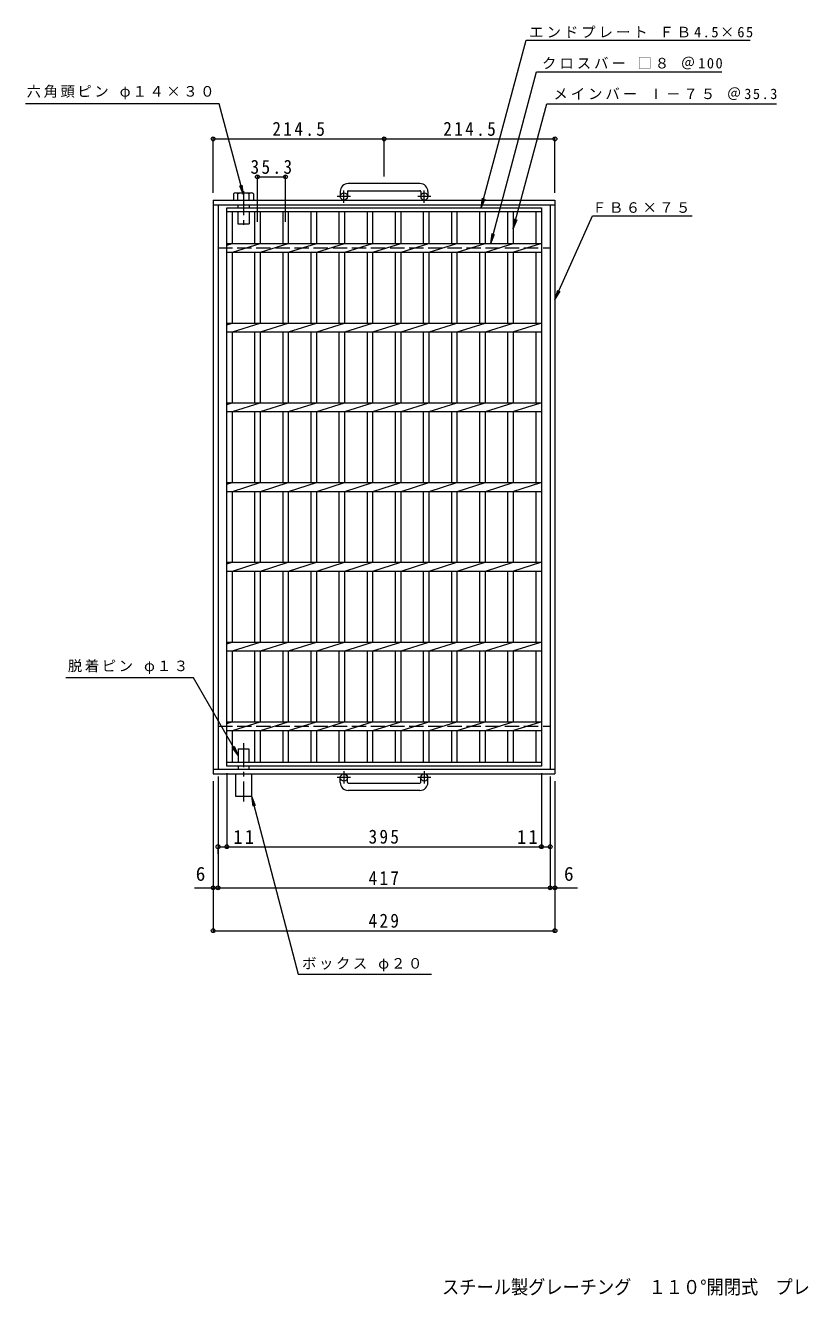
# Model space of a CAD drawing. Units: millimetres, scale not verified. Extents: x -1035 to 1060, y -823 to 800.
# Drawn here: x -1035 to -59, y -793 to 800 of the extents above; entities that cross this region are included whole.
import ezdxf
from ezdxf.enums import TextEntityAlignment as Align

# ---------------------------------------------------------------- set-up
doc = ezdxf.new("R2010")
doc.units = ezdxf.units.MM
doc.header["$LTSCALE"] = 6
doc.header["$PDMODE"] = 32
doc.header["$PDSIZE"] = 4.8
doc.linetypes.add('CHAIN1', pattern=[8, 5, -1, 1, -1])
doc.linetypes.add('DASHED3', pattern=[4, 3, -1])
for name, color, linetype, lineweight in [('A-1', 2, 'Continuous', 9), ('A-2', 3, 'Continuous', 9), ('A-4', 7, 'Continuous', 9), ('A-5', 7, 'Continuous', 9), ('A-9', 4, 'Continuous', 9)]:
    doc.layers.add(name, color=color, linetype=linetype, lineweight=lineweight)
doc.layers.add('F-5_F-5ﾚｲﾔ', color=2, linetype='Continuous')
doc.styles.add('ＭＳ ゴシック', font='')
doc.styles.get('ＭＳ ゴシック').set_extended_font_data('MS Gothic')

msp = doc.modelspace()

# ---------------------------------------------------------------- linework, layer by layer
at = {"layer": 'A-1'}
for p, q in [((-639.844, 591.716), (-639.844, 585.616)), ((-630.844, 591.716), (-630.844, 585.616)), ((-539.844, 601.716), (-629.844, 601.716)), ((-629.844, 592.716), (-539.844, 592.716)), ((-538.844, 591.716), (-538.844, 585.616)), ((-529.844, 591.716), (-529.844, 585.616)), ((-799.344, 581.116), (-370.344, 581.116)), ((-799.344, 581.116), (-799.344, -138.884)), ((-799.344, 575.115), (-370.344, 575.115)), ((-793.344, 575.115), (-793.344, -132.884)), ((-376.344, 575.115), (-376.344, -132.884)), ((-370.344, 581.116), (-370.344, -138.884)), ((-799.344, -132.884), (-370.344, -132.884)), ((-799.344, -138.884), (-370.344, -138.884)), ((-639.844, -149.485), (-639.844, -143.385)), ((-630.844, -149.485), (-630.844, -143.385)), ((-538.844, -149.485), (-538.844, -143.385)), ((-529.844, -149.485), (-529.844, -143.385)), ((-629.844, -150.485), (-539.844, -150.485)), ((-539.844, -159.485), (-629.844, -159.485))]:
    msp.add_line(p, q, dxfattribs=at)
at = {"layer": 'A-1', "linetype": 'CHAIN1'}
for p, q in [((-635.344, 577.508), (-635.344, 593.106)), ((-534.344, 577.508), (-534.344, 593.106)), ((-627.182, 585.616), (-643.589, 585.616)), ((-526.181, 585.616), (-542.588, 585.616)), ((-627.181, -143.385), (-643.588, -143.385)), ((-635.344, -135.278), (-635.344, -150.875)), ((-526.181, -143.385), (-542.588, -143.385)), ((-534.344, -135.278), (-534.344, -150.875))]:
    msp.add_line(p, q, dxfattribs=at)
at = {"layer": 'A-1', "linetype": 'DASHED3'}
for p, q in [((-793.344, 521.116), (-376.344, 521.116)), ((-793.344, -78.885), (-376.344, -78.885))]:
    msp.add_line(p, q, dxfattribs=at)
at = {"layer": 'A-1'}
for centre in [(-635.344, 585.616), (-534.344, 585.616), (-635.344, -143.385), (-534.344, -143.385)]:
    msp.add_circle(centre, 4.5, dxfattribs=at)
for centre, radius, start, end in [((-629.844, 591.716), 10, 90, 180), ((-629.844, 591.716), 1, 90, 180), ((-539.844, 591.716), 10, 0, 90), ((-539.844, 591.716), 1, 0, 90), ((-629.844, -149.485), 10, 180, 270), ((-629.844, -149.485), 1, 180, 270), ((-539.844, -149.485), 10, 270, 0), ((-539.844, -149.485), 1, 270, 0)]:
    msp.add_arc(centre, radius, start, end, dxfattribs=at)
at = {"layer": 'A-2'}
for p, q in [((-782.344, 571.116), (-387.344, 571.116)), ((-782.344, -128.884), (-782.344, 571.116)), ((-782.344, 566.616), (-387.344, 566.616)), ((-775.344, 526.616), (-775.344, 566.616)), ((-747.444, 566.616), (-747.444, 526.616)), ((-740.444, 566.616), (-740.444, 526.616)), ((-712.144, 566.616), (-712.144, 526.616)), ((-705.144, 566.616), (-705.144, 526.616)), ((-676.844, 566.616), (-676.844, 526.616)), ((-669.844, 566.616), (-669.844, 526.616)), ((-641.544, 566.616), (-641.544, 526.616)), ((-634.544, 566.616), (-634.544, 526.616)), ((-606.244, 566.616), (-606.244, 526.616)), ((-599.244, 566.616), (-599.244, 526.616)), ((-570.943, 566.616), (-570.943, 526.616)), ((-563.944, 566.616), (-563.944, 526.616)), ((-535.644, 566.616), (-535.644, 526.616)), ((-528.644, 566.616), (-528.644, 526.616)), ((-500.344, 566.616), (-500.344, 526.616)), ((-493.344, 566.616), (-493.344, 526.616)), ((-465.044, 566.616), (-465.044, 526.616)), ((-458.045, 566.616), (-458.045, 526.616)), ((-429.745, 566.616), (-429.745, 526.616)), ((-422.745, 566.616), (-422.745, 526.616)), ((-394.344, 566.616), (-394.344, 526.616)), ((-782.344, 524.535), (-775.744, 526.616)), ((-782.344, 526.616), (-387.344, 526.616)), ((-775.344, 515.616), (-740.444, 526.616)), ((-740.044, 515.616), (-705.144, 526.616)), ((-704.744, 515.616), (-669.844, 526.616)), ((-669.444, 515.616), (-634.544, 526.616)), ((-634.144, 515.616), (-599.244, 526.616)), ((-598.844, 515.616), (-563.944, 526.616)), ((-563.544, 515.616), (-528.644, 526.616)), ((-528.244, 515.616), (-493.344, 526.616)), ((-492.944, 515.616), (-458.044, 526.616)), ((-457.645, 515.616), (-422.745, 526.616)), ((-423.043, 515.616), (-388.143, 526.616)), ((-782.344, 515.616), (-387.344, 515.616)), ((-775.344, 426.615), (-775.344, 515.616)), ((-747.444, 515.616), (-747.444, 426.615)), ((-740.444, 515.616), (-740.444, 426.615)), ((-712.144, 515.616), (-712.144, 426.615)), ((-705.144, 515.616), (-705.144, 426.615)), ((-676.844, 515.616), (-676.844, 426.615)), ((-669.844, 515.616), (-669.844, 426.615)), ((-641.544, 515.616), (-641.544, 426.615)), ((-634.544, 515.616), (-634.544, 426.615)), ((-606.244, 515.616), (-606.244, 426.615)), ((-599.244, 515.616), (-599.244, 426.615)), ((-570.943, 515.616), (-570.943, 426.615)), ((-563.944, 515.616), (-563.944, 426.615)), ((-535.644, 515.616), (-535.644, 426.615)), ((-528.644, 515.616), (-528.644, 426.615)), ((-500.344, 515.616), (-500.344, 426.615)), ((-493.344, 515.616), (-493.344, 426.615)), ((-465.044, 515.616), (-465.044, 426.615)), ((-458.045, 515.616), (-458.045, 426.615)), ((-429.745, 515.616), (-429.745, 426.615)), ((-422.745, 515.616), (-422.745, 426.615)), ((-394.344, 515.616), (-394.344, 426.615)), ((-782.344, 424.535), (-775.744, 426.616)), ((-782.344, 426.616), (-387.344, 426.616)), ((-782.344, 415.616), (-387.344, 415.616)), ((-775.344, 415.616), (-740.444, 426.616)), ((-775.344, 326.615), (-775.344, 415.616)), ((-747.444, 415.616), (-747.444, 326.615)), ((-740.444, 415.616), (-740.444, 326.615)), ((-740.044, 415.616), (-705.144, 426.616)), ((-712.144, 415.616), (-712.144, 326.615)), ((-705.144, 415.616), (-705.144, 326.615)), ((-704.744, 415.616), (-669.844, 426.616)), ((-676.844, 415.616), (-676.844, 326.615)), ((-669.844, 415.616), (-669.844, 326.615)), ((-669.444, 415.616), (-634.544, 426.616)), ((-641.544, 415.616), (-641.544, 326.615)), ((-634.544, 415.616), (-634.544, 326.615)), ((-634.144, 415.616), (-599.244, 426.616)), ((-606.244, 415.616), (-606.244, 326.615)), ((-599.244, 415.616), (-599.244, 326.615)), ((-598.844, 415.616), (-563.944, 426.616)), ((-570.943, 415.616), (-570.943, 326.615)), ((-563.944, 415.616), (-563.944, 326.615)), ((-563.544, 415.616), (-528.644, 426.616)), ((-535.644, 415.616), (-535.644, 326.615)), ((-528.644, 415.616), (-528.644, 326.615)), ((-528.244, 415.616), (-493.344, 426.616)), ((-500.344, 415.616), (-500.344, 326.615)), ((-493.344, 415.616), (-493.344, 326.615)), ((-492.944, 415.616), (-458.044, 426.616)), ((-465.044, 415.616), (-465.044, 326.615)), ((-458.045, 415.616), (-458.045, 326.615)), ((-457.645, 415.616), (-422.745, 426.616)), ((-429.745, 415.616), (-429.745, 326.615)), ((-423.043, 415.616), (-388.143, 426.616)), ((-422.745, 415.616), (-422.745, 326.615)), ((-394.344, 415.616), (-394.344, 326.615)), ((-782.344, 324.535), (-775.744, 326.616)), ((-782.344, 326.616), (-387.344, 326.616)), ((-775.344, 315.616), (-740.444, 326.616)), ((-740.044, 315.616), (-705.144, 326.616)), ((-704.744, 315.616), (-669.844, 326.616)), ((-669.444, 315.616), (-634.544, 326.616)), ((-634.144, 315.616), (-599.244, 326.616)), ((-598.844, 315.616), (-563.944, 326.616)), ((-563.544, 315.616), (-528.644, 326.616)), ((-528.244, 315.616), (-493.344, 326.616)), ((-492.944, 315.616), (-458.044, 326.616)), ((-457.645, 315.616), (-422.745, 326.616)), ((-423.043, 315.616), (-388.143, 326.616)), ((-782.344, 315.616), (-387.344, 315.616)), ((-775.344, 226.615), (-775.344, 315.616)), ((-747.444, 315.616), (-747.444, 226.615)), ((-740.444, 315.616), (-740.444, 226.615)), ((-712.144, 315.616), (-712.144, 226.615)), ((-705.144, 315.616), (-705.144, 226.615)), ((-676.844, 315.616), (-676.844, 226.615)), ((-669.844, 315.616), (-669.844, 226.615)), ((-641.544, 315.616), (-641.544, 226.615)), ((-634.544, 315.616), (-634.544, 226.615)), ((-606.244, 315.616), (-606.244, 226.615)), ((-599.244, 315.616), (-599.244, 226.615)), ((-570.943, 315.616), (-570.943, 226.615)), ((-563.944, 315.616), (-563.944, 226.615)), ((-535.644, 315.616), (-535.644, 226.615)), ((-528.644, 315.616), (-528.644, 226.615)), ((-500.344, 315.616), (-500.344, 226.615)), ((-493.344, 315.616), (-493.344, 226.615)), ((-465.044, 315.616), (-465.044, 226.615)), ((-458.045, 315.616), (-458.045, 226.615)), ((-429.745, 315.616), (-429.745, 226.615)), ((-422.745, 315.616), (-422.745, 226.615)), ((-394.344, 315.616), (-394.344, 226.615)), ((-782.344, 224.535), (-775.744, 226.616)), ((-782.344, 226.616), (-387.344, 226.616)), ((-775.344, 215.616), (-740.444, 226.616)), ((-740.044, 215.616), (-705.144, 226.616)), ((-704.744, 215.616), (-669.844, 226.616)), ((-669.444, 215.616), (-634.544, 226.616)), ((-634.144, 215.616), (-599.244, 226.616)), ((-598.844, 215.616), (-563.944, 226.616)), ((-563.544, 215.616), (-528.644, 226.616)), ((-528.244, 215.616), (-493.344, 226.616)), ((-492.944, 215.616), (-458.044, 226.616)), ((-457.645, 215.616), (-422.745, 226.616)), ((-423.043, 215.616), (-388.143, 226.616)), ((-782.344, 215.616), (-387.344, 215.616)), ((-775.344, 126.615), (-775.344, 215.616)), ((-747.444, 215.616), (-747.444, 126.615)), ((-740.444, 215.616), (-740.444, 126.615)), ((-712.144, 215.616), (-712.144, 126.615)), ((-705.144, 215.616), (-705.144, 126.615)), ((-676.844, 215.616), (-676.844, 126.615)), ((-669.844, 215.616), (-669.844, 126.615)), ((-641.544, 215.616), (-641.544, 126.615)), ((-634.544, 215.616), (-634.544, 126.615)), ((-606.244, 215.616), (-606.244, 126.615)), ((-599.244, 215.616), (-599.244, 126.615)), ((-570.943, 215.616), (-570.943, 126.615)), ((-563.944, 215.616), (-563.944, 126.615)), ((-535.644, 215.616), (-535.644, 126.615)), ((-528.644, 215.616), (-528.644, 126.615)), ((-500.344, 215.616), (-500.344, 126.615)), ((-493.344, 215.616), (-493.344, 126.615)), ((-465.044, 215.616), (-465.044, 126.615)), ((-458.045, 215.616), (-458.045, 126.615)), ((-429.745, 215.616), (-429.745, 126.615)), ((-422.745, 215.616), (-422.745, 126.615)), ((-394.344, 215.616), (-394.344, 126.615)), ((-782.344, 124.535), (-775.744, 126.616)), ((-782.344, 126.616), (-387.344, 126.616)), ((-782.344, 115.616), (-387.344, 115.616)), ((-775.344, 115.616), (-740.444, 126.616)), ((-775.344, 26.615), (-775.344, 115.616)), ((-747.444, 115.616), (-747.444, 26.615)), ((-740.444, 115.616), (-740.444, 26.615)), ((-740.044, 115.616), (-705.144, 126.616)), ((-712.144, 115.616), (-712.144, 26.615)), ((-705.144, 115.616), (-705.144, 26.615)), ((-704.744, 115.616), (-669.844, 126.616)), ((-676.844, 115.616), (-676.844, 26.615)), ((-669.844, 115.616), (-669.844, 26.615)), ((-669.444, 115.616), (-634.544, 126.616)), ((-641.544, 115.616), (-641.544, 26.615)), ((-634.544, 115.616), (-634.544, 26.615)), ((-634.144, 115.616), (-599.244, 126.616)), ((-606.244, 115.616), (-606.244, 26.615)), ((-599.244, 115.616), (-599.244, 26.615)), ((-598.844, 115.616), (-563.944, 126.616)), ((-570.943, 115.616), (-570.943, 26.615)), ((-563.944, 115.616), (-563.944, 26.615)), ((-563.544, 115.616), (-528.644, 126.616)), ((-535.644, 115.616), (-535.644, 26.615)), ((-528.644, 115.616), (-528.644, 26.615)), ((-528.244, 115.616), (-493.344, 126.616)), ((-500.344, 115.616), (-500.344, 26.615)), ((-493.344, 115.616), (-493.344, 26.615)), ((-492.944, 115.616), (-458.044, 126.616)), ((-465.044, 115.616), (-465.044, 26.615)), ((-458.045, 115.616), (-458.045, 26.615)), ((-457.645, 115.616), (-422.745, 126.616)), ((-429.745, 115.616), (-429.745, 26.615)), ((-423.043, 115.616), (-388.143, 126.616)), ((-422.745, 115.616), (-422.745, 26.615)), ((-394.344, 115.616), (-394.344, 26.615)), ((-782.344, 24.535), (-775.744, 26.616)), ((-782.344, 26.616), (-387.344, 26.616)), ((-775.344, 15.616), (-740.444, 26.616)), ((-740.044, 15.616), (-705.144, 26.616)), ((-704.744, 15.616), (-669.844, 26.616)), ((-669.444, 15.616), (-634.544, 26.616)), ((-634.144, 15.616), (-599.244, 26.616)), ((-598.844, 15.616), (-563.944, 26.616)), ((-563.544, 15.616), (-528.644, 26.616)), ((-528.244, 15.616), (-493.344, 26.616)), ((-492.944, 15.616), (-458.044, 26.616)), ((-457.645, 15.616), (-422.745, 26.616)), ((-423.043, 15.616), (-388.143, 26.616)), ((-782.344, 15.616), (-387.344, 15.616)), ((-775.344, -73.385), (-775.344, 15.616)), ((-747.444, 15.616), (-747.444, -73.385)), ((-740.444, 15.616), (-740.444, -73.385)), ((-712.144, 15.616), (-712.144, -73.385)), ((-705.144, 15.616), (-705.144, -73.385)), ((-676.844, 15.616), (-676.844, -73.385)), ((-669.844, 15.616), (-669.844, -73.385)), ((-641.544, 15.616), (-641.544, -73.385)), ((-634.544, 15.616), (-634.544, -73.385)), ((-606.244, 15.616), (-606.244, -73.385)), ((-599.244, 15.616), (-599.244, -73.385)), ((-570.943, 15.616), (-570.943, -73.385)), ((-563.944, 15.616), (-563.944, -73.385)), ((-535.644, 15.616), (-535.644, -73.385)), ((-528.644, 15.616), (-528.644, -73.385)), ((-500.344, 15.616), (-500.344, -73.385)), ((-493.344, 15.616), (-493.344, -73.385)), ((-465.044, 15.616), (-465.044, -73.385)), ((-458.045, 15.616), (-458.045, -73.385)), ((-429.745, 15.616), (-429.745, -73.385)), ((-422.745, 15.616), (-422.745, -73.385)), ((-394.344, 15.616), (-394.344, -73.385)), ((-782.344, -75.465), (-775.744, -73.384)), ((-782.344, -73.385), (-387.344, -73.385)), ((-775.344, -84.384), (-740.444, -73.384)), ((-740.044, -84.384), (-705.144, -73.384)), ((-704.744, -84.384), (-669.844, -73.384)), ((-669.444, -84.384), (-634.544, -73.384)), ((-634.144, -84.384), (-599.244, -73.384)), ((-598.844, -84.384), (-563.944, -73.384)), ((-563.544, -84.384), (-528.644, -73.384)), ((-528.244, -84.384), (-493.344, -73.384)), ((-492.944, -84.384), (-458.044, -73.384)), ((-457.645, -84.384), (-422.745, -73.384)), ((-423.043, -84.384), (-388.143, -73.384)), ((-782.344, -84.384), (-387.344, -84.384)), ((-775.344, -124.384), (-775.344, -84.384)), ((-747.444, -84.384), (-747.444, -124.384)), ((-740.444, -84.384), (-740.444, -124.384)), ((-712.144, -84.384), (-712.144, -124.384)), ((-705.144, -84.384), (-705.144, -124.384)), ((-676.844, -84.384), (-676.844, -124.384)), ((-669.844, -84.384), (-669.844, -124.384)), ((-641.544, -84.384), (-641.544, -124.384)), ((-634.544, -84.384), (-634.544, -124.384)), ((-606.244, -84.384), (-606.244, -124.384)), ((-599.244, -84.384), (-599.244, -124.384)), ((-570.943, -84.384), (-570.943, -124.384)), ((-563.944, -84.384), (-563.944, -124.384)), ((-535.644, -84.384), (-535.644, -124.384)), ((-528.644, -84.384), (-528.644, -124.384)), ((-500.344, -84.384), (-500.344, -124.384)), ((-493.344, -84.384), (-493.344, -124.384)), ((-465.044, -84.384), (-465.044, -124.384)), ((-458.045, -84.384), (-458.045, -124.384)), ((-429.745, -84.384), (-429.745, -124.384)), ((-422.745, -84.384), (-422.745, -124.384)), ((-394.344, -84.384), (-394.344, -124.384)), ((-387.344, -124.384), (-782.344, -124.384))]:
    msp.add_line(p, q, dxfattribs=at)
msp.add_lwpolyline([(-387.344, 571.116), (-387.344, -128.884), (-782.344, -128.884)], dxfattribs=at)
at = {"layer": 'A-4'}
for p, q in [((-799.344, 590.116), (-799.344, 659.56)), ((-799.344, 657.76), (-637.844, 657.76)), ((-637.844, 657.76), (-370.344, 657.76)), ((-584.844, 610.716), (-584.844, 659.56)), ((-370.344, 590.116), (-370.344, 659.56)), ((-743.944, 553.693), (-743.944, 611.905)), ((-743.944, 610.105), (-708.644, 610.105)), ((-708.644, 553.693), (-708.644, 611.905)), ((-793.344, -141.884), (-793.344, -283.565)), ((-782.344, -137.884), (-782.344, -231.921)), ((-387.344, -137.884), (-387.344, -231.921)), ((-376.344, -141.884), (-376.344, -283.565)), ((-799.344, -147.884), (-799.344, -337.332)), ((-370.344, -147.884), (-370.344, -337.332)), ((-793.344, -230.121), (-782.344, -230.121)), ((-793.344, -239.121), (-793.344, -231.921)), ((-782.344, -230.121), (-387.344, -230.121)), ((-387.344, -230.121), (-376.344, -230.121)), ((-822.814, -281.765), (-342.132, -281.765)), ((-799.344, -335.532), (-370.344, -335.532))]:
    msp.add_line(p, q, dxfattribs=at)
for p in [(-799.344, 657.76), (-584.844, 657.76), (-370.344, 657.76), (-743.944, 610.105), (-708.644, 610.105), (-793.344, -230.121), (-782.344, -230.121), (-387.344, -230.121), (-376.344, -230.121), (-799.344, -281.765), (-793.344, -281.765), (-376.344, -281.765), (-370.344, -281.765), (-799.344, -335.532), (-370.344, -335.532)]:
    msp.add_point(p, dxfattribs=at)
at = {"layer": 'A-5'}
for p, q in [((-462.873, 571.116), (-406.443, 781.716)), ((-406.443, 781.716), (-125.4, 781.716)), ((-451.004, 526.616), (-393.368, 741.716)), ((-393.368, 741.716), (-161.041, 741.716)), ((-791.944, 701.716), (-1035.165, 701.716)), ((-761.344, 587.516), (-791.944, 701.716)), ((-422.644, 544.984), (-380.648, 701.716)), ((-380.648, 701.716), (-92.407, 701.716)), ((-761.344, 587.516), (-766.128, 599.064)), ((-761.344, 587.516), (-762.976, 599.909)), ((-462.873, 571.116), (-461.242, 583.509)), ((-462.873, 571.116), (-458.09, 582.664)), ((-422.644, 544.984), (-421.012, 557.377)), ((-422.644, 544.984), (-417.86, 556.532)), ((-451.004, 526.616), (-449.373, 539.009)), ((-451.004, 526.616), (-446.221, 538.164)), ((-370.344, 455.938), (-366.774, 467.918)), ((-370.344, 455.938), (-363.796, 466.586)), ((-824.159, -18.229), (-984.313, -18.229)), ((-767.659, -116.09), (-824.159, -18.229)), ((-767.659, -116.09), (-775.268, -106.173)), ((-767.659, -116.09), (-772.442, -104.541)), ((-751.344, -166.885), (-746.561, -178.433)), ((-751.344, -166.885), (-749.713, -179.278))]:
    msp.add_line(p, q, dxfattribs=at)
for points in [[(-370.344, 455.938), (-323.264, 561.215), (-197.997, 561.215)], [(-751.344, -166.885), (-692.877, -389.83), (-525.357, -389.83)]]:
    msp.add_lwpolyline(points, dxfattribs=at)
at = {"layer": 'A-9'}
for p, q in [((-771.064, 590.076), (-751.625, 590.076)), ((-768.344, 581.116), (-768.344, 589.035)), ((-768.344, 575.115), (-768.344, 571.116)), ((-754.344, 581.116), (-754.344, 589.035)), ((-754.344, 575.115), (-754.344, 571.116)), ((-748.905, 589.035), (-748.905, 581.116)), ((-768.344, 566.616), (-768.344, 551.116)), ((-754.344, 566.616), (-754.344, 551.116)), ((-768.344, 551.116), (-754.344, 551.116)), ((-767.844, -107.187), (-754.844, -107.187)), ((-767.844, -107.187), (-767.844, -124.385)), ((-754.844, -107.187), (-754.844, -124.385)), ((-767.844, -128.885), (-767.844, -132.885)), ((-754.844, -128.885), (-754.844, -132.885)), ((-751.344, -138.885), (-751.344, -166.885))]:
    msp.add_line(p, q, dxfattribs=at)
at = {"layer": 'A-9', "linetype": 'CHAIN1'}
for p, q in [((-761.344, 592.011), (-761.344, 545.654)), ((-761.344, -100.181), (-761.344, -173.376))]:
    msp.add_line(p, q, dxfattribs=at)
at = {"layer": 'A-9'}
for points in [[(-773.783, 589.035), (-773.783, 581.116), (-748.905, 581.116)], [(-771.344, -138.885), (-771.344, -166.885), (-751.344, -166.885)]]:
    msp.add_lwpolyline(points, dxfattribs=at)
for centre, radius, start, end in [((-771.064, 586.002), 4.074, 48.12389, 131.8763), ((-761.344, 566.01), 24.066, 73.09029, 106.90971), ((-751.625, 586.002), 4.074, 48.1237, 131.87611)]:
    msp.add_arc(centre, radius, start, end, dxfattribs=at)

# ---------------------------------------------------------------- texts
at = {"layer": 'A-4', "color": 2, "style": 'ＭＳ ゴシック'}
for p in [(-821.283, -278.165), (-358.971, -278.165)]:
    msp.add_text('6', height=17.6, dxfattribs=at).set_placement(p, align=Align.BOTTOM_LEFT)
at = {"layer": 'A-4', "color": 2, "char_height": 17.6, "attachment_point": 7, "style": 'ＭＳ ゴシック'}
for s, insert in [('\\T1.28;\\W0.9;214.5', (-725.094, 661.36)), ('\\T1.28;\\W0.9;214.5', (-510.594, 661.36)), ('\\T1.28;\\W0.9;35.3', (-752.544, 613.705)), ('\\T1.27;\\W0.95;11', (-773.998, -226.521)), ('\\T1.27;\\W0.9;395', (-604.344, -226.521)), ('\\T1.27;\\W0.95;11', (-417.946, -226.521)), ('\\T1.27;\\W0.9;417', (-604.344, -278.165)), ('\\T1.27;\\W0.9;429', (-604.344, -331.932))]:
    msp.add_mtext(s, dxfattribs=dict(at, insert=insert))
at = {"layer": 'A-5', "char_height": 13.2, "attachment_point": 7, "style": 'ＭＳ ゴシック'}
for s, insert in [('\\T1.21;エンドプレート\\~ＦＢ4.5×65', (-402.668, 784.409)), ('\\T1.21;クロスバー\\~□８\\~＠100', (-386.54, 744.935)), ('\\T1.18;六角頭ピン\\~φ１４×３０', (-1033.587, 707.22)), ('\\T1.21;メインバー\\~Ⅰ－７５\\~＠35.3', (-372.304, 706.474)), ('\\T1.17;ＦＢ６×７５', (-323.548, 564.874)), ('\\T1.18;脱着ピン\\~φ１３', (-981.791, -13.473)), ('\\T1.18;ボックス\\~φ２０', (-687.781, -386.626))]:
    msp.add_mtext(s, dxfattribs=dict(at, insert=insert))
at = {"layer": 'F-5_F-5ﾚｲﾔ', "style": 'ＭＳ ゴシック', "width": 0.9}
msp.add_text('スチール製グレーチング\u3000１１０°開閉式\u3000プレーンタイプ', height=17.6, dxfattribs=at).set_placement((-512.046, -796.524), align=Align.BOTTOM_LEFT)

doc.saveas('drawing.dxf')
